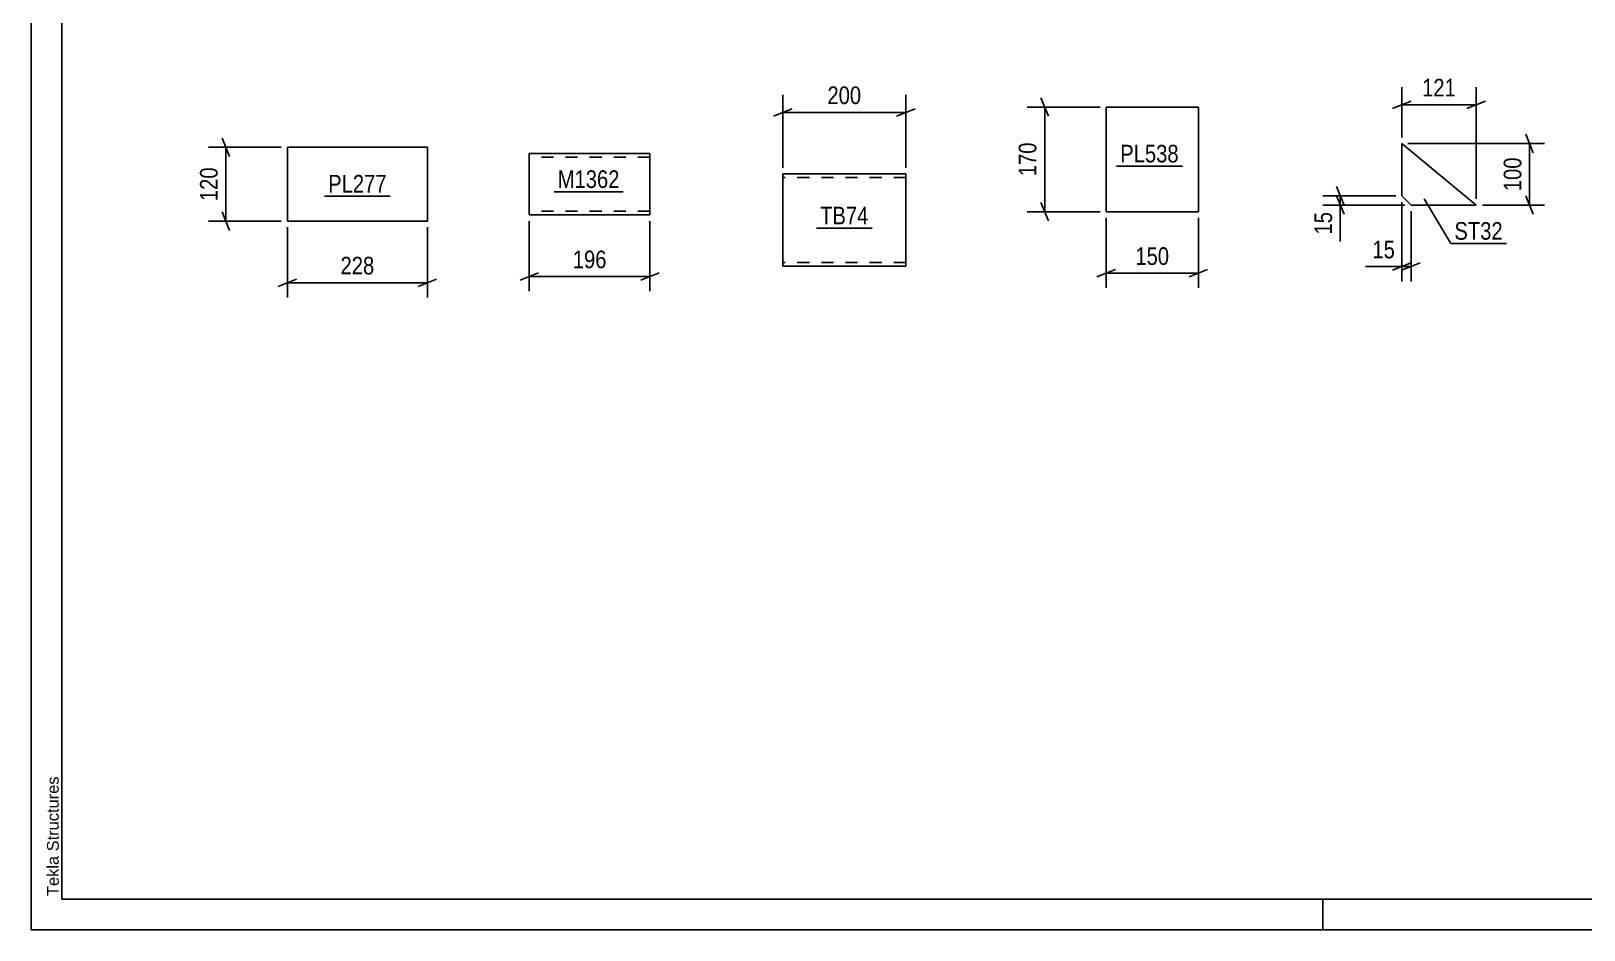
# Model space of a CAD drawing. Header units: millimetres. Extents: x 0 to 420, y 0 to 297.
# Drawn here: x 0 to 252.5, y 0 to 146 of the extents above; entities that cross this region are included whole.
import ezdxf

# ---------------------------------------------------------------- set-up
doc = ezdxf.new("R2010")
doc.units = ezdxf.units.MM
doc.linetypes.add('DXK_LINE_DOT2', pattern=[3.9198, 1.9599, -1.9599])
doc.styles.add('Arial', font='ARIAL.TTF', dxfattribs={"height": 0.2})
doc.styles.add('Arial Narrow', font='ARIALN.TTF', dxfattribs={"height": 0.2})

# ---------------------------------------------------------------- blocks, each defined once
blk = doc.blocks.new('Unknown-814409397-1133')
at = {"color": 5, "linetype": 'Continuous'}
for p, q in [((0, 297), (0, 0)), ((5, 292), (5, 5)), ((0, 0), (0, 5)), ((5, 5), (415, 5)), ((210, 0), (210, 5)), ((0, 0), (420, 0))]:
    blk.add_line(p, q, dxfattribs=at)
at = {"color": 174, "linetype": 'Continuous', "style": 'Arial'}
blk.add_text('Tekla Structures', height=1.9102, rotation=90, dxfattribs=at).set_placement((4.5, 5.5))
blk = doc.blocks.new('Part-814409397-1717 - 1702')
at = {"color": 2, "linetype": 'Continuous'}
for p, q in [((142.22, 122.82), (122.22, 122.82)), ((122.22, 107.91), (122.22, 122.82)), ((142.22, 122.82), (142.22, 109.02)), ((142.22, 107.82), (142.22, 109.02)), ((122.22, 107.82), (122.22, 107.91)), ((142.22, 107.82), (122.22, 107.82))]:
    blk.add_line(p, q, dxfattribs=at)
at = {"color": 7, "linetype": 'DXK_LINE_DOT2'}
for p, q in [((142.22, 122.22), (122.22, 122.22)), ((142.22, 122.18), (142.22, 122.22)), ((142.22, 122.22), (142.22, 122.18)), ((142.22, 122.08), (142.22, 122.18)), ((142.22, 122.18), (142.22, 122.08)), ((142.22, 108.47), (142.22, 108.79)), ((122.22, 108.42), (122.22, 108.47)), ((142.22, 108.42), (122.22, 108.42)), ((142.22, 108.42), (142.22, 108.47))]:
    blk.add_line(p, q, dxfattribs=at)
blk = doc.blocks.new('Part-814409397-2043 - 2029')
at = {"color": 2, "linetype": 'Continuous'}
for p, q in [((100.62, 126.15), (81.01, 126.15)), ((81.01, 116.24), (81.01, 126.15)), ((100.62, 126.15), (100.62, 116.15)), ((81.01, 116.15), (81.01, 116.24)), ((100.62, 116.15), (81.01, 116.15))]:
    blk.add_line(p, q, dxfattribs=at)
at = {"color": 7, "linetype": 'DXK_LINE_DOT2'}
for p, q in [((100.62, 125.55), (81.01, 125.55)), ((81.01, 116.75), (81.01, 116.8)), ((100.62, 116.75), (81.01, 116.75)), ((100.62, 116.75), (100.62, 116.8))]:
    blk.add_line(p, q, dxfattribs=at)
blk = doc.blocks.new('Part-814409397-1751 - 1735')
at = {"color": 2, "linetype": 'Continuous'}
for p, q in [((222.87, 119.26), (222.87, 127.76)), ((222.87, 127.76), (234.96, 117.76)), ((224.37, 117.76), (222.87, 119.26)), ((234.96, 117.76), (224.37, 117.76))]:
    blk.add_line(p, q, dxfattribs=at)
blk = doc.blocks.new('Part-814409397-1675 - 1661')
at = {"color": 2, "linetype": 'Continuous'}
for p, q in [((174.8, 116.69), (174.8, 133.69)), ((174.8, 133.69), (189.8, 133.69)), ((189.8, 116.69), (189.8, 133.69)), ((174.8, 116.69), (189.8, 116.69))]:
    blk.add_line(p, q, dxfattribs=at)
blk = doc.blocks.new('Part-814409397-2936 - 2932')
at = {"color": 2, "linetype": 'Continuous'}
for p, q in [((64.44, 127.15), (41.68, 127.15)), ((41.68, 127.15), (41.68, 115.15)), ((64.44, 115.15), (64.44, 127.15)), ((41.68, 115.15), (64.44, 115.15))]:
    blk.add_line(p, q, dxfattribs=at)
blk = doc.blocks.new('StraightDimension-814409397-1719 - 1702')
at = {"color": 7, "linetype": 'Continuous'}
for p, q in [((122.22, 123.82), (122.22, 135.67)), ((142.22, 123.82), (142.22, 135.67)), ((123.72, 133.42), (120.72, 132.22)), ((122.22, 132.82), (142.22, 132.82)), ((140.72, 132.22), (143.72, 133.42))]:
    blk.add_line(p, q, dxfattribs=at)
at = {"color": 0}
blk.add_wipeout([(135.56, 133.57), (135.56, 137.77), (128.88, 137.77), (128.88, 133.57)], dxfattribs=at)
at = {"color": 3, "style": 'Arial Narrow'}
blk.add_text('200', height=2.863, dxfattribs=at).set_placement((129.48, 134.17))
blk = doc.blocks.new('StraightDimension-814409397-2045 - 2029')
at = {"color": 7, "linetype": 'Continuous'}
for p, q in [((81.01, 115.15), (81.01, 103.75)), ((100.62, 115.15), (100.62, 103.75)), ((82.51, 106.75), (79.51, 105.55)), ((81.01, 106.15), (100.62, 106.15)), ((99.12, 105.55), (102.12, 106.75))]:
    blk.add_line(p, q, dxfattribs=at)
at = {"color": 0}
blk.add_wipeout([(94.16, 106.9), (94.16, 111.1), (87.48, 111.1), (87.48, 106.9)], dxfattribs=at)
at = {"color": 3, "style": 'Arial Narrow'}
blk.add_text('196', height=2.863, dxfattribs=at).set_placement((88.08, 107.5))
blk = doc.blocks.new('StraightDimension-814409397-1791 - 1735')
at = {"color": 7, "linetype": 'Continuous'}
for p, q in [((243.05, 129.26), (244.25, 126.26)), ((223.87, 127.76), (246.05, 127.76)), ((243.65, 117.76), (243.65, 127.76)), ((244.25, 116.26), (243.05, 119.26)), ((235.96, 117.76), (246.05, 117.76))]:
    blk.add_line(p, q, dxfattribs=at)
at = {"color": 0}
blk.add_wipeout([(242.9, 126.1), (238.7, 126.1), (238.7, 119.42), (242.9, 119.42)], dxfattribs=at)
at = {"color": 3, "style": 'Arial Narrow'}
blk.add_text('100', height=2.863, rotation=90.0002, dxfattribs=at).set_placement((242.3, 120.02))
blk = doc.blocks.new('StraightDimension-814409397-1769 - 1735')
at = {"color": 7, "linetype": 'Continuous'}
for p, q in [((222.87, 128.76), (222.87, 136.91)), ((234.96, 118.76), (234.96, 136.91)), ((221.37, 133.46), (224.37, 134.66)), ((222.87, 134.06), (234.96, 134.06)), ((236.46, 134.66), (233.46, 133.46))]:
    blk.add_line(p, q, dxfattribs=at)
at = {"color": 0}
blk.add_wipeout([(232.26, 134.81), (232.26, 139.01), (225.57, 139.01), (225.57, 134.81)], dxfattribs=at)
at = {"color": 3, "style": 'Arial Narrow'}
blk.add_text('121', height=2.863, dxfattribs=at).set_placement((226.17, 135.41))
blk = doc.blocks.new('StraightDimension-814409397-1753 - 1735')
at = {"color": 7, "linetype": 'Continuous'}
for p, q in [((222.87, 118.26), (222.87, 105.36)), ((224.37, 116.76), (224.37, 105.36)), ((221.37, 107.16), (224.37, 108.36)), ((225.87, 108.36), (222.87, 107.16)), ((222.87, 107.76), (224.37, 107.76))]:
    blk.add_line(p, q, dxfattribs=at)
at = {"color": 0}
blk.add_wipeout([(222.34, 108.51), (222.34, 112.71), (217.49, 112.71), (217.49, 108.51)], dxfattribs=at)
at = {"color": 7, "linetype": 'Continuous'}
blk.add_line((222.87, 107.76), (216.96, 107.76), dxfattribs=at)
blk.add_line((222.87, 107.76), (216.96, 107.76), dxfattribs=at)
at = {"color": 3, "style": 'Arial Narrow'}
blk.add_text('15', height=2.863, dxfattribs=at).set_placement((218.09, 109.11))
blk = doc.blocks.new('StraightDimension-814409397-1780 - 1735')
at = {"color": 7, "linetype": 'Continuous'}
for p, q in [((221.87, 119.26), (210.02, 119.26)), ((212.27, 120.76), (213.47, 117.76)), ((213.47, 116.26), (212.27, 119.26)), ((212.87, 117.76), (212.87, 119.26)), ((223.37, 117.76), (210.02, 117.76))]:
    blk.add_line(p, q, dxfattribs=at)
at = {"color": 0}
blk.add_wipeout([(212.12, 117.24), (207.92, 117.24), (207.92, 112.38), (212.12, 112.38)], dxfattribs=at)
at = {"color": 7, "linetype": 'Continuous'}
blk.add_line((212.87, 117.76), (212.87, 111.86), dxfattribs=at)
blk.add_line((212.87, 117.76), (212.87, 111.86), dxfattribs=at)
at = {"color": 3, "style": 'Arial Narrow'}
blk.add_text('15', height=2.863, rotation=90.0002, dxfattribs=at).set_placement((211.52, 112.98))
blk = doc.blocks.new('StraightDimension-814409397-1677 - 1661')
at = {"color": 7, "linetype": 'Continuous'}
for p, q in [((174.8, 115.69), (174.8, 104.29)), ((189.8, 115.69), (189.8, 104.29)), ((176.3, 107.29), (173.3, 106.09)), ((174.8, 106.69), (189.8, 106.69)), ((188.3, 106.09), (191.3, 107.29))]:
    blk.add_line(p, q, dxfattribs=at)
at = {"color": 0}
blk.add_wipeout([(185.64, 107.44), (185.64, 111.64), (178.95, 111.64), (178.95, 107.44)], dxfattribs=at)
at = {"color": 3, "style": 'Arial Narrow'}
blk.add_text('150', height=2.863, dxfattribs=at).set_placement((179.55, 108.04))
blk = doc.blocks.new('StraightDimension-814409397-1688 - 1661')
at = {"color": 7, "linetype": 'Continuous'}
for p, q in [((165.4, 132.19), (164.2, 135.19)), ((173.8, 133.69), (161.95, 133.69)), ((164.8, 116.69), (164.8, 133.69)), ((173.8, 116.69), (161.95, 116.69)), ((164.2, 118.19), (165.4, 115.19))]:
    blk.add_line(p, q, dxfattribs=at)
at = {"color": 0}
blk.add_wipeout([(164.05, 128.53), (159.85, 128.53), (159.85, 121.85), (164.05, 121.85)], dxfattribs=at)
at = {"color": 3, "style": 'Arial Narrow'}
blk.add_text('170', height=2.863, rotation=90.0002, dxfattribs=at).set_placement((163.45, 122.45))
blk = doc.blocks.new('StraightDimension-814409397-2938 - 2932')
at = {"color": 7, "linetype": 'Continuous'}
for p, q in [((40.68, 127.15), (28.83, 127.15)), ((31.08, 128.65), (32.28, 125.65)), ((31.68, 115.15), (31.68, 127.15)), ((32.28, 113.65), (31.08, 116.65)), ((40.68, 115.15), (28.83, 115.15))]:
    blk.add_line(p, q, dxfattribs=at)
at = {"color": 0}
blk.add_wipeout([(30.93, 124.49), (26.73, 124.49), (26.73, 117.81), (30.93, 117.81)], dxfattribs=at)
at = {"color": 3, "style": 'Arial Narrow'}
blk.add_text('120', height=2.863, rotation=90.0002, dxfattribs=at).set_placement((30.33, 118.41))
blk = doc.blocks.new('StraightDimension-814409397-2949 - 2932')
at = {"color": 7, "linetype": 'Continuous'}
for p, q in [((41.68, 114.15), (41.68, 102.75)), ((64.44, 114.15), (64.44, 102.75)), ((43.18, 105.75), (40.18, 104.55)), ((41.68, 105.15), (64.44, 105.15)), ((62.94, 104.55), (65.94, 105.75))]:
    blk.add_line(p, q, dxfattribs=at)
at = {"color": 0}
blk.add_wipeout([(56.4, 105.9), (56.4, 110.1), (49.72, 110.1), (49.72, 105.9)], dxfattribs=at)
at = {"color": 3, "style": 'Arial Narrow'}
blk.add_text('228', height=2.863, dxfattribs=at).set_placement((50.32, 106.5))
blk = doc.blocks.new('Mark-814409397-1715 - 1702')
at = {"color": 0}
blk.add_wipeout([(136.15, 114.63), (136.15, 117.63), (128.29, 117.63), (128.29, 114.63)], dxfattribs=at)
blk.add_wipeout([(136.15, 114.63), (136.15, 117.63), (128.29, 117.63), (128.29, 114.63)], dxfattribs=at)
at = {"color": 30, "linetype": 'Continuous'}
blk.add_line((127.69, 114.03), (136.75, 114.03), dxfattribs=at)
at = {"color": 3, "style": 'Arial Narrow'}
blk.add_text('TB74', height=2.863, dxfattribs=at).set_placement((128.29, 114.63))
blk = doc.blocks.new('Mark-814409397-2041 - 2029')
at = {"color": 0}
blk.add_wipeout([(95.68, 120.54), (95.68, 123.54), (85.63, 123.54), (85.63, 120.54)], dxfattribs=at)
blk.add_wipeout([(95.68, 120.54), (95.68, 123.54), (85.63, 123.54), (85.63, 120.54)], dxfattribs=at)
at = {"color": 30, "linetype": 'Continuous'}
blk.add_line((85.03, 119.94), (96.28, 119.94), dxfattribs=at)
at = {"color": 3, "style": 'Arial Narrow'}
blk.add_text('M1362', height=2.863, dxfattribs=at).set_placement((85.63, 120.54))
blk = doc.blocks.new('Mark-814409397-1747 - 1735')
at = {"color": 0}
blk.add_wipeout([(239.28, 112.13), (239.28, 115.13), (231.42, 115.13), (231.42, 112.13)], dxfattribs=at)
blk.add_wipeout([(239.28, 112.13), (239.28, 115.13), (231.42, 115.13), (231.42, 112.13)], dxfattribs=at)
at = {"color": 30, "linetype": 'Continuous'}
for p, q in [((226.5, 118.8), (230.82, 111.53)), ((230.82, 111.53), (239.88, 111.53))]:
    blk.add_line(p, q, dxfattribs=at)
at = {"color": 3, "style": 'Arial Narrow'}
blk.add_text('ST32', height=2.863, dxfattribs=at).set_placement((231.42, 112.13))
blk = doc.blocks.new('Mark-814409397-1673 - 1661')
at = {"color": 0}
blk.add_wipeout([(186.59, 124.69), (186.59, 127.69), (177.09, 127.69), (177.09, 124.69)], dxfattribs=at)
blk.add_wipeout([(186.59, 124.69), (186.59, 127.69), (177.09, 127.69), (177.09, 124.69)], dxfattribs=at)
at = {"color": 30, "linetype": 'Continuous'}
blk.add_line((176.49, 124.09), (187.19, 124.09), dxfattribs=at)
at = {"color": 3, "style": 'Arial Narrow'}
blk.add_text('PL538', height=2.863, dxfattribs=at).set_placement((177.09, 124.69))
blk = doc.blocks.new('Mark-814409397-2934 - 2932')
at = {"color": 0}
blk.add_wipeout([(57.81, 119.8), (57.81, 122.8), (48.31, 122.8), (48.31, 119.8)], dxfattribs=at)
blk.add_wipeout([(57.81, 119.8), (57.81, 122.8), (48.31, 122.8), (48.31, 119.8)], dxfattribs=at)
at = {"color": 30, "linetype": 'Continuous'}
blk.add_line((47.71, 119.2), (58.41, 119.2), dxfattribs=at)
at = {"color": 3, "style": 'Arial Narrow'}
blk.add_text('PL277', height=2.863, dxfattribs=at).set_placement((48.31, 119.8))

msp = doc.modelspace()

# ---------------------------------------------------------------- block references
for name in ['Unknown-814409397-1133', 'Part-814409397-1675 - 1661', 'Part-814409397-2936 - 2932', 'Part-814409397-1751 - 1735', 'Part-814409397-2043 - 2029', 'Part-814409397-1717 - 1702']:
    msp.add_blockref(name, (0, 0))

# ---------------------------------------------------------------- next in the draw order: block references
for name in ['StraightDimension-814409397-1719 - 1702', 'StraightDimension-814409397-1791 - 1735', 'StraightDimension-814409397-2938 - 2932', 'Mark-814409397-1673 - 1661', 'Mark-814409397-2934 - 2932', 'Mark-814409397-2041 - 2029', 'Mark-814409397-1715 - 1702', 'StraightDimension-814409397-2045 - 2029', 'StraightDimension-814409397-1677 - 1661']:
    msp.add_blockref(name, (0, 0))

# ---------------------------------------------------------------- next in the draw order: block references
for name in ['StraightDimension-814409397-1769 - 1735', 'StraightDimension-814409397-1688 - 1661', 'StraightDimension-814409397-2949 - 2932']:
    msp.add_blockref(name, (0, 0))

# ---------------------------------------------------------------- next in the draw order: block references
msp.add_blockref('StraightDimension-814409397-1753 - 1735', (0, 0))

# ---------------------------------------------------------------- next in the draw order: block references
for name in ['StraightDimension-814409397-1780 - 1735', 'Mark-814409397-1747 - 1735']:
    msp.add_blockref(name, (0, 0))

doc.saveas('drawing.dxf')
